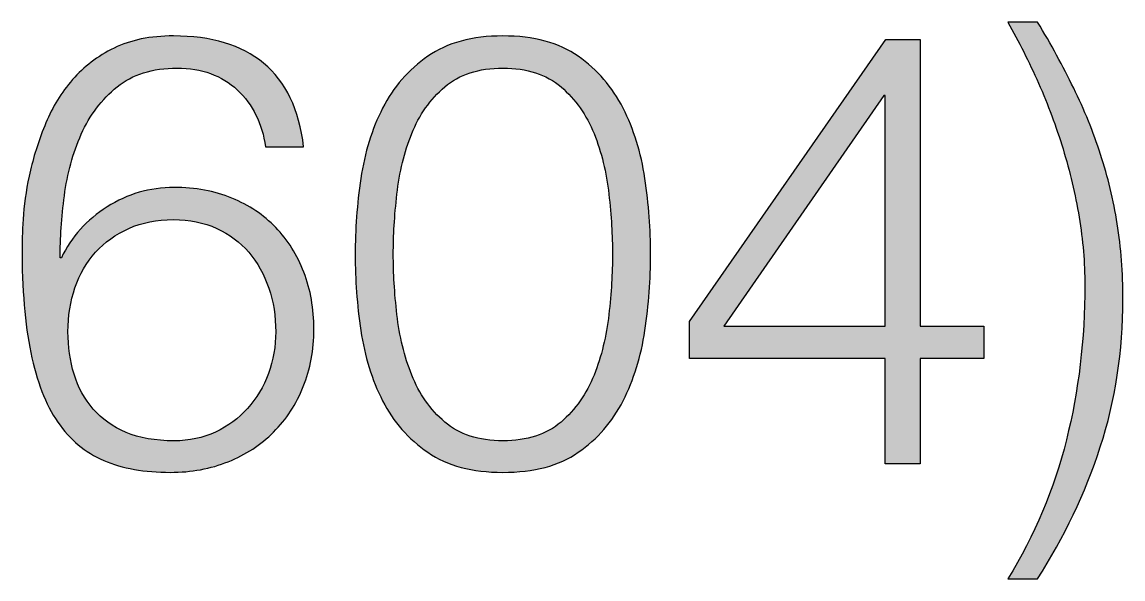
# Paper-space layout 'A3mask (portrait)' of a CAD drawing. Extents: x 0 to 277, y 0 to 394.
# Drawn here: x 197.679 to 201.133, y 23.775 to 25.521 of the extents above; entities that cross this region are included whole.
import ezdxf
from ezdxf.enums import TextEntityAlignment as Align

# ---------------------------------------------------------------- set-up
doc = ezdxf.new("R2010")
doc.units = 0
doc.layers.get('0').update_dxf_attribs({"linetype": 'CONTINUOUS'})
doc.layers.get('Defpoints').update_dxf_attribs({"linetype": 'CONTINUOUS'})
doc.layers.add('JPP_Mask', color=7, linetype='CONTINUOUS')
doc.styles.add('JPP', font='arial.ttf')

# ---------------------------------------------------------------- blocks, each defined once
blk = doc.blocks.new('A3mask (portrait)')
at = {"true_color": 0x004a91}
h = blk.add_hatch(color=154, dxfattribs=at)
edge = h.paths.add_edge_path()
edge.add_spline(control_points=[(201.1333, 24.6524), (201.1333, 24.7348), (201.1273, 24.8134), (201.1155, 24.8881)], knot_values=[2, 2, 2, 2, 3, 3, 3, 3], degree=3, periodic=0)
edge.add_spline(control_points=[(201.1155, 24.8881), (201.1034, 24.9628), (201.086, 25.0354), (201.063, 25.1056)], knot_values=[1, 1, 1, 1, 2, 2, 2, 2], degree=3, periodic=0)
edge.add_spline(control_points=[(201.063, 25.1056), (201.0403, 25.1759), (201.012, 25.2453), (200.9786, 25.3137)], knot_values=[0, 0, 0, 0, 1, 1, 1, 1], degree=3, periodic=0)
edge.add_spline(control_points=[(200.9786, 25.3137), (200.945, 25.3821), (200.9074, 25.4512), (200.8654, 25.5208)], knot_values=[13, 13, 13, 13, 14, 14, 14, 14], degree=3, periodic=0)
edge.add_spline(control_points=[(200.8654, 25.5208), (200.8654, 25.5208), (200.7724, 25.5208), (200.7724, 25.5208), (200.8065, 25.46), (200.8385, 25.396), (200.8684, 25.329)], knot_values=[11, 11, 11, 11, 12, 12, 12, 13, 13, 13, 13], degree=3, periodic=0)
edge.add_spline(control_points=[(200.8684, 25.329), (200.8981, 25.2617), (200.9239, 25.1931), (200.9452, 25.1228)], knot_values=[10, 10, 10, 10, 11, 11, 11, 11], degree=3, periodic=0)
edge.add_spline(control_points=[(200.9452, 25.1228), (200.9668, 25.0525), (200.9837, 24.9811), (200.9958, 24.9089)], knot_values=[9, 9, 9, 9, 10, 10, 10, 10], degree=3, periodic=0)
edge.add_spline(control_points=[(200.9958, 24.9089), (201.0076, 24.8368), (201.0136, 24.7658), (201.0136, 24.6963)], knot_values=[8, 8, 8, 8, 9, 9, 9, 9], degree=3, periodic=0)
edge.add_spline(control_points=[(201.0136, 24.6963), (201.0136, 24.5265), (200.9944, 24.3646), (200.9559, 24.2108)], knot_values=[7, 7, 7, 7, 8, 8, 8, 8], degree=3, periodic=0)
edge.add_spline(control_points=[(200.9559, 24.2108), (200.9171, 24.0568), (200.8559, 23.9113), (200.7724, 23.7747)], knot_values=[6, 6, 6, 6, 7, 7, 7, 7], degree=3, periodic=0)
edge.add_spline(control_points=[(200.7724, 23.7747), (200.7724, 23.7747), (200.8654, 23.7747), (200.8654, 23.7747), (200.9491, 23.9051), (201.0146, 24.0431), (201.0621, 24.1888), (201.1097, 24.3344), (201.1333, 24.4891), (201.1333, 24.6524)], knot_values=[3, 3, 3, 3, 4, 4, 4, 5, 5, 5, 6, 6, 6, 6], degree=3, periodic=0)
h = blk.add_hatch(color=154, dxfattribs=at)
edge = h.paths.add_edge_path()
edge.add_spline(control_points=[(198.5636, 24.7361), (198.5427, 24.7904), (198.5133, 24.8375), (198.4752, 24.8767), (198.4372, 24.9159), (198.3913, 24.9468), (198.3374, 24.9688)], knot_values=[9, 9, 9, 9, 10, 10, 10, 11, 11, 11, 11], degree=3, periodic=0)
edge.add_spline(control_points=[(198.3374, 24.9688), (198.2836, 24.9911), (198.2231, 25.0022), (198.1561, 25.0022)], knot_values=[8, 8, 8, 8, 9, 9, 9, 9], degree=3, periodic=0)
edge.add_spline(control_points=[(198.1561, 25.0022), (198.08, 25.0022), (198.0099, 24.9818), (197.9461, 24.9412)], knot_values=[7, 7, 7, 7, 8, 8, 8, 8], degree=3, periodic=0)
edge.add_spline(control_points=[(197.9461, 24.9412), (197.8821, 24.9008), (197.8344, 24.8475), (197.8026, 24.7816)], knot_values=[6, 6, 6, 6, 7, 7, 7, 7], degree=3, periodic=0)
edge.add_spline(control_points=[(197.7989, 24.7816), (197.7989, 24.8424), (197.8033, 24.9073), (197.8121, 24.9764), (197.8209, 25.0456), (197.8388, 25.1098), (197.8652, 25.1692)], knot_values=[3, 3, 3, 3, 4, 4, 4, 5, 5, 5, 5], degree=3, periodic=0)
edge.add_spline(control_points=[(197.8652, 25.1692), (197.8919, 25.2288), (197.9292, 25.2782), (197.9775, 25.3174)], knot_values=[2, 2, 2, 2, 3, 3, 3, 3], degree=3, periodic=0)
edge.add_spline(control_points=[(197.9775, 25.3174), (198.0255, 25.3568), (198.0883, 25.3763), (198.1656, 25.3763), (198.2428, 25.3763), (198.3059, 25.3536), (198.3546, 25.3079)], knot_values=[0, 0, 0, 0, 1, 1, 1, 2, 2, 2, 2], degree=3, periodic=0)
edge.add_spline(control_points=[(198.3546, 25.3079), (198.4033, 25.2624), (198.4328, 25.2028), (198.443, 25.1293)], knot_values=[29, 29, 29, 29, 30, 30, 30, 30], degree=3, periodic=0)
edge.add_spline(control_points=[(198.443, 25.1293), (198.443, 25.1293), (198.5627, 25.1293), (198.5627, 25.1293), (198.5487, 25.2471), (198.507, 25.3346), (198.4372, 25.3916)], knot_values=[27, 27, 27, 27, 28, 28, 28, 29, 29, 29, 29], degree=3, periodic=0)
edge.add_spline(control_points=[(198.4372, 25.3916), (198.3676, 25.4487), (198.2732, 25.4772), (198.1542, 25.4772)], knot_values=[26, 26, 26, 26, 27, 27, 27, 27], degree=3, periodic=0)
edge.add_spline(control_points=[(198.1542, 25.4772), (198.0818, 25.4772), (198.0199, 25.4645), (197.968, 25.4392)], knot_values=[25, 25, 25, 25, 26, 26, 26, 26], degree=3, periodic=0)
edge.add_spline(control_points=[(197.968, 25.4392), (197.916, 25.4137), (197.8726, 25.3807), (197.8378, 25.3404)], knot_values=[24, 24, 24, 24, 25, 25, 25, 25], degree=3, periodic=0)
edge.add_spline(control_points=[(197.8378, 25.3404), (197.8028, 25.2998), (197.775, 25.2545), (197.7541, 25.2044), (197.7332, 25.1543), (197.7172, 25.1049), (197.7056, 25.0562)], knot_values=[22, 22, 22, 22, 23, 23, 23, 24, 24, 24, 24], degree=3, periodic=0)
edge.add_spline(control_points=[(197.7056, 25.0562), (197.6943, 25.0075), (197.6871, 24.9616), (197.6838, 24.9185), (197.6806, 24.8753), (197.6792, 24.8405), (197.6792, 24.8141)], knot_values=[20, 20, 20, 20, 21, 21, 21, 22, 22, 22, 22], degree=3, periodic=0)
edge.add_spline(control_points=[(197.6792, 24.8141), (197.6792, 24.6835), (197.6882, 24.5736), (197.7065, 24.4843)], knot_values=[19, 19, 19, 19, 20, 20, 20, 20], degree=3, periodic=0)
edge.add_spline(control_points=[(197.7065, 24.4843), (197.7251, 24.395), (197.7532, 24.3226), (197.7912, 24.2667)], knot_values=[18, 18, 18, 18, 19, 19, 19, 19], degree=3, periodic=0)
edge.add_spline(control_points=[(197.7912, 24.2667), (197.8292, 24.211), (197.8773, 24.1709), (197.9357, 24.1461)], knot_values=[17, 17, 17, 17, 18, 18, 18, 18], degree=3, periodic=0)
edge.add_spline(control_points=[(197.9357, 24.1461), (197.9939, 24.1215), (198.0635, 24.109), (198.1447, 24.109)], knot_values=[16, 16, 16, 16, 17, 17, 17, 17], degree=3, periodic=0)
edge.add_spline(control_points=[(198.1447, 24.109), (198.2106, 24.109), (198.2709, 24.1201), (198.3261, 24.1424)], knot_values=[15, 15, 15, 15, 16, 16, 16, 16], degree=3, periodic=0)
edge.add_spline(control_points=[(198.3261, 24.1424), (198.3813, 24.1644), (198.4286, 24.1955), (198.4685, 24.2354), (198.5084, 24.2753), (198.5395, 24.3228), (198.5617, 24.3778)], knot_values=[13, 13, 13, 13, 14, 14, 14, 15, 15, 15, 15], degree=3, periodic=0)
edge.add_spline(control_points=[(198.5617, 24.3778), (198.5838, 24.433), (198.5949, 24.4928), (198.5949, 24.5575)], knot_values=[12, 12, 12, 12, 13, 13, 13, 13], degree=3, periodic=0)
edge.add_spline(control_points=[(198.5949, 24.5575), (198.5949, 24.622), (198.5845, 24.6816), (198.5636, 24.7361)], knot_values=[11, 11, 11, 11, 12, 12, 12, 12], degree=3, periodic=0)
edge = h.paths.add_edge_path(flags=16)
edge.add_spline(control_points=[(197.8453, 24.6877), (197.8599, 24.7301), (197.8814, 24.767), (197.91, 24.7988)], knot_values=[1, 1, 1, 1, 2, 2, 2, 2], degree=3, periodic=0)
edge.add_spline(control_points=[(197.91, 24.7988), (197.9385, 24.8303), (197.9733, 24.8554), (198.0146, 24.8739)], knot_values=[0, 0, 0, 0, 1, 1, 1, 1], degree=3, periodic=0)
edge.add_spline(control_points=[(198.0146, 24.8739), (198.0556, 24.8922), (198.1022, 24.9013), (198.1542, 24.9013)], knot_values=[15, 15, 15, 15, 16, 16, 16, 16], degree=3, periodic=0)
edge.add_spline(control_points=[(198.1542, 24.9013), (198.2048, 24.9013), (198.25, 24.8922), (198.2899, 24.8739)], knot_values=[14, 14, 14, 14, 15, 15, 15, 15], degree=3, periodic=0)
edge.add_spline(control_points=[(198.2899, 24.8739), (198.3298, 24.8554), (198.3634, 24.8303), (198.3908, 24.7988)], knot_values=[13, 13, 13, 13, 14, 14, 14, 14], degree=3, periodic=0)
edge.add_spline(control_points=[(198.3908, 24.7988), (198.4179, 24.767), (198.4388, 24.7297), (198.4534, 24.6867)], knot_values=[12, 12, 12, 12, 13, 13, 13, 13], degree=3, periodic=0)
edge.add_spline(control_points=[(198.4534, 24.6867), (198.468, 24.6436), (198.4752, 24.5979), (198.4752, 24.5499)], knot_values=[11, 11, 11, 11, 12, 12, 12, 12], degree=3, periodic=0)
edge.add_spline(control_points=[(198.4752, 24.5499), (198.4752, 24.5042), (198.4676, 24.4606), (198.4525, 24.4188)], knot_values=[10, 10, 10, 10, 11, 11, 11, 11], degree=3, periodic=0)
edge.add_spline(control_points=[(198.4525, 24.4188), (198.4372, 24.3769), (198.4154, 24.3404), (198.3868, 24.3096)], knot_values=[9, 9, 9, 9, 10, 10, 10, 10], degree=3, periodic=0)
edge.add_spline(control_points=[(198.3868, 24.3096), (198.3583, 24.2785), (198.3249, 24.2537), (198.2862, 24.2354), (198.2474, 24.2171), (198.2041, 24.2078), (198.1561, 24.2078)], knot_values=[7, 7, 7, 7, 8, 8, 8, 9, 9, 9, 9], degree=3, periodic=0)
edge.add_spline(control_points=[(198.1561, 24.2078), (198.0978, 24.2078), (198.0477, 24.2166), (198.006, 24.2344)], knot_values=[6, 6, 6, 6, 7, 7, 7, 7], degree=3, periodic=0)
edge.add_spline(control_points=[(198.006, 24.2344), (197.964, 24.2521), (197.9297, 24.2764), (197.9023, 24.3075)], knot_values=[5, 5, 5, 5, 6, 6, 6, 6], degree=3, periodic=0)
edge.add_spline(control_points=[(197.9023, 24.3075), (197.8752, 24.3386), (197.8552, 24.375), (197.8425, 24.4168)], knot_values=[4, 4, 4, 4, 5, 5, 5, 5], degree=3, periodic=0)
edge.add_spline(control_points=[(197.8425, 24.4168), (197.8299, 24.4587), (197.8234, 24.503), (197.8234, 24.5499)], knot_values=[3, 3, 3, 3, 4, 4, 4, 4], degree=3, periodic=0)
edge.add_spline(control_points=[(197.8234, 24.5499), (197.8234, 24.5993), (197.8309, 24.6452), (197.8453, 24.6877)], knot_values=[2, 2, 2, 2, 3, 3, 3, 3], degree=3, periodic=0)
h = blk.add_hatch(color=154, dxfattribs=at)
edge = h.paths.add_edge_path()
edge.add_spline(control_points=[(199.6514, 24.793), (199.6514, 24.8702), (199.6454, 24.9495), (199.6333, 25.0305)], knot_values=[2, 2, 2, 2, 3, 3, 3, 3], degree=3, periodic=0)
edge.add_spline(control_points=[(199.6333, 25.0305), (199.6213, 25.1117), (199.5985, 25.1852), (199.5649, 25.2511)], knot_values=[1, 1, 1, 1, 2, 2, 2, 2], degree=3, periodic=0)
edge.add_spline(control_points=[(199.5649, 25.2511), (199.5315, 25.3169), (199.4846, 25.371), (199.4243, 25.4134)], knot_values=[0, 0, 0, 0, 1, 1, 1, 1], degree=3, periodic=0)
edge.add_spline(control_points=[(199.4243, 25.4134), (199.3643, 25.4559), (199.2854, 25.4772), (199.1878, 25.4772)], knot_values=[15, 15, 15, 15, 16, 16, 16, 16], degree=3, periodic=0)
edge.add_spline(control_points=[(199.1878, 25.4772), (199.0915, 25.4772), (199.0131, 25.4559), (198.9523, 25.4134)], knot_values=[14, 14, 14, 14, 15, 15, 15, 15], degree=3, periodic=0)
edge.add_spline(control_points=[(198.9523, 25.4134), (198.8913, 25.371), (198.8442, 25.3169), (198.8106, 25.2511), (198.777, 25.1852), (198.7542, 25.1117), (198.7422, 25.0305)], knot_values=[12, 12, 12, 12, 13, 13, 13, 14, 14, 14, 14], degree=3, periodic=0)
edge.add_spline(control_points=[(198.7422, 25.0305), (198.7301, 24.9495), (198.7243, 24.8697), (198.7243, 24.7911)], knot_values=[11, 11, 11, 11, 12, 12, 12, 12], degree=3, periodic=0)
edge.add_spline(control_points=[(198.7243, 24.7911), (198.7243, 24.7139), (198.7301, 24.6348), (198.7422, 24.5536)], knot_values=[10, 10, 10, 10, 11, 11, 11, 11], degree=3, periodic=0)
edge.add_spline(control_points=[(198.7422, 24.5536), (198.7542, 24.4727), (198.777, 24.3991), (198.8106, 24.3333), (198.8442, 24.2674), (198.8913, 24.2136), (198.9523, 24.1718)], knot_values=[8, 8, 8, 8, 9, 9, 9, 10, 10, 10, 10], degree=3, periodic=0)
edge.add_spline(control_points=[(198.9523, 24.1718), (199.0131, 24.1298), (199.0915, 24.109), (199.1878, 24.109)], knot_values=[7, 7, 7, 7, 8, 8, 8, 8], degree=3, periodic=0)
edge.add_spline(control_points=[(199.1878, 24.109), (199.2854, 24.109), (199.3643, 24.1298), (199.4243, 24.1718)], knot_values=[6, 6, 6, 6, 7, 7, 7, 7], degree=3, periodic=0)
edge.add_spline(control_points=[(199.4243, 24.1718), (199.4846, 24.2136), (199.5315, 24.2674), (199.5649, 24.3333)], knot_values=[5, 5, 5, 5, 6, 6, 6, 6], degree=3, periodic=0)
edge.add_spline(control_points=[(199.5649, 24.3333), (199.5985, 24.3991), (199.6213, 24.4727), (199.6333, 24.5536)], knot_values=[4, 4, 4, 4, 5, 5, 5, 5], degree=3, periodic=0)
edge.add_spline(control_points=[(199.6333, 24.5536), (199.6454, 24.6348), (199.6514, 24.7146), (199.6514, 24.793)], knot_values=[3, 3, 3, 3, 4, 4, 4, 4], degree=3, periodic=0)
edge = h.paths.add_edge_path(flags=16)
edge.add_spline(control_points=[(198.844, 24.793), (198.844, 24.85), (198.8477, 24.9129), (198.8554, 24.9811)], knot_values=[2, 2, 2, 2, 3, 3, 3, 3], degree=3, periodic=0)
edge.add_spline(control_points=[(198.8554, 24.9811), (198.863, 25.0495), (198.8783, 25.1128), (198.9018, 25.1713)], knot_values=[1, 1, 1, 1, 2, 2, 2, 2], degree=3, periodic=0)
edge.add_spline(control_points=[(198.9018, 25.1713), (198.9252, 25.2295), (198.9598, 25.2782), (199.0054, 25.3174)], knot_values=[0, 0, 0, 0, 1, 1, 1, 1], degree=3, periodic=0)
edge.add_spline(control_points=[(199.0054, 25.3174), (199.0511, 25.3568), (199.1119, 25.3763), (199.1878, 25.3763)], knot_values=[15, 15, 15, 15, 16, 16, 16, 16], degree=3, periodic=0)
edge.add_spline(control_points=[(199.1878, 25.3763), (199.2638, 25.3763), (199.3246, 25.3568), (199.3703, 25.3174)], knot_values=[14, 14, 14, 14, 15, 15, 15, 15], degree=3, periodic=0)
edge.add_spline(control_points=[(199.3703, 25.3174), (199.4158, 25.2782), (199.4503, 25.2295), (199.4737, 25.1713)], knot_values=[13, 13, 13, 13, 14, 14, 14, 14], degree=3, periodic=0)
edge.add_spline(control_points=[(199.4737, 25.1713), (199.4972, 25.1128), (199.5127, 25.0495), (199.5204, 24.9811)], knot_values=[12, 12, 12, 12, 13, 13, 13, 13], degree=3, periodic=0)
edge.add_spline(control_points=[(199.5204, 24.9811), (199.528, 24.9129), (199.5317, 24.85), (199.5317, 24.793)], knot_values=[11, 11, 11, 11, 12, 12, 12, 12], degree=3, periodic=0)
edge.add_spline(control_points=[(199.5317, 24.793), (199.5317, 24.7348), (199.528, 24.6717), (199.5204, 24.6039), (199.5127, 24.5362), (199.4972, 24.4729), (199.4737, 24.414), (199.4503, 24.3551), (199.4158, 24.3059), (199.3703, 24.2667)], knot_values=[8, 8, 8, 8, 9, 9, 9, 10, 10, 10, 11, 11, 11, 11], degree=3, periodic=0)
edge.add_spline(control_points=[(199.3703, 24.2667), (199.3246, 24.2275), (199.2638, 24.2078), (199.1878, 24.2078)], knot_values=[7, 7, 7, 7, 8, 8, 8, 8], degree=3, periodic=0)
edge.add_spline(control_points=[(199.1878, 24.2078), (199.1119, 24.2078), (199.0511, 24.2275), (199.0054, 24.2667), (198.9598, 24.3059), (198.9252, 24.3551), (198.9018, 24.414), (198.8783, 24.4729), (198.863, 24.5362), (198.8554, 24.6039), (198.8477, 24.6717), (198.844, 24.7348), (198.844, 24.793)], knot_values=[3, 3, 3, 3, 4, 4, 4, 5, 5, 5, 6, 6, 6, 7, 7, 7, 7], degree=3, periodic=0)
h = blk.add_hatch(color=154, dxfattribs=at)
h.paths.add_polyline_path([(200.6966, 24.5671), (200.4971, 24.5671), (200.4971, 25.4656), (200.3888, 25.4656), (199.7732, 24.5821), (199.7732, 24.4662), (200.3869, 24.4662), (200.3869, 24.1356), (200.4971, 24.1356), (200.4971, 24.4662), (200.6966, 24.4662)])
h.paths.add_polyline_path([(200.3869, 24.5671), (199.8815, 24.5671), (200.383, 25.291), (200.3869, 25.291)], flags=16)
at = {"layer": 'Defpoints', "color": 154, "true_color": 0x004a91}
for points in [[(200.3888, 25.4656), (200.4971, 25.4656), (200.4971, 24.5671), (200.6966, 24.5671), (200.6966, 24.4662), (200.4971, 24.4662), (200.4971, 24.1356), (200.3869, 24.1356), (200.3869, 24.4662), (199.7732, 24.4662), (199.7732, 24.5821), (200.3888, 25.4656)], [(200.3869, 25.291), (200.383, 25.291), (199.8815, 24.5671), (200.3869, 24.5671), (200.3869, 25.291)]]:
    blk.add_lwpolyline(points, dxfattribs=at)
for points, knots in [([(200.9786, 25.3137), (201.012, 25.2453), (201.0403, 25.1759), (201.063, 25.1056), (201.086, 25.0354), (201.1034, 24.9628), (201.1155, 24.8881), (201.1273, 24.8134), (201.1333, 24.7348), (201.1333, 24.6524), (201.1333, 24.4891), (201.1097, 24.3344), (201.0621, 24.1888), (201.0146, 24.0431), (200.9491, 23.9051), (200.8654, 23.7747), (200.8654, 23.7747), (200.7724, 23.7747), (200.7724, 23.7747), (200.8559, 23.9113), (200.9171, 24.0568), (200.9559, 24.2108), (200.9944, 24.3646), (201.0136, 24.5265), (201.0136, 24.6963), (201.0136, 24.7658), (201.0076, 24.8368), (200.9958, 24.9089), (200.9837, 24.9811), (200.9668, 25.0525), (200.9452, 25.1228), (200.9239, 25.1931), (200.8981, 25.2617), (200.8684, 25.329), (200.8385, 25.396), (200.8065, 25.46), (200.7724, 25.5208), (200.7724, 25.5208), (200.8654, 25.5208), (200.8654, 25.5208), (200.9074, 25.4512), (200.945, 25.3821), (200.9786, 25.3137)], [0, 0, 0, 0, 1, 1, 1, 2, 2, 2, 3, 3, 3, 4, 4, 4, 5, 5, 5, 6, 6, 6, 7, 7, 7, 8, 8, 8, 9, 9, 9, 10, 10, 10, 11, 11, 11, 12, 12, 12, 13, 13, 13, 14, 14, 14, 14]), ([(198.3546, 25.3079), (198.3059, 25.3536), (198.2428, 25.3763), (198.1656, 25.3763), (198.0883, 25.3763), (198.0255, 25.3568), (197.9775, 25.3174), (197.9292, 25.2782), (197.8919, 25.2288), (197.8652, 25.1692), (197.8388, 25.1098), (197.8209, 25.0456), (197.8121, 24.9764), (197.8033, 24.9073), (197.7989, 24.8424), (197.7989, 24.7816), (197.7989, 24.7816), (197.8026, 24.7816), (197.8026, 24.7816), (197.8344, 24.8475), (197.8821, 24.9008), (197.9461, 24.9412), (198.0099, 24.9818), (198.08, 25.0022), (198.1561, 25.0022), (198.2231, 25.0022), (198.2836, 24.9911), (198.3374, 24.9688), (198.3913, 24.9468), (198.4372, 24.9159), (198.4752, 24.8767), (198.5133, 24.8375), (198.5427, 24.7904), (198.5636, 24.7361), (198.5845, 24.6816), (198.5949, 24.622), (198.5949, 24.5575), (198.5949, 24.4928), (198.5838, 24.433), (198.5617, 24.3778), (198.5395, 24.3228), (198.5084, 24.2753), (198.4685, 24.2354), (198.4286, 24.1955), (198.3813, 24.1644), (198.3261, 24.1424), (198.2709, 24.1201), (198.2106, 24.109), (198.1447, 24.109), (198.0635, 24.109), (197.9939, 24.1215), (197.9357, 24.1461), (197.8773, 24.1709), (197.8292, 24.211), (197.7912, 24.2667), (197.7532, 24.3226), (197.7251, 24.395), (197.7065, 24.4843), (197.6882, 24.5736), (197.6792, 24.6835), (197.6792, 24.8141), (197.6792, 24.8405), (197.6806, 24.8753), (197.6838, 24.9185), (197.6871, 24.9616), (197.6943, 25.0075), (197.7056, 25.0562), (197.7172, 25.1049), (197.7332, 25.1543), (197.7541, 25.2044), (197.775, 25.2545), (197.8028, 25.2998), (197.8378, 25.3404), (197.8726, 25.3807), (197.916, 25.4137), (197.968, 25.4392), (198.0199, 25.4645), (198.0818, 25.4772), (198.1542, 25.4772), (198.2732, 25.4772), (198.3676, 25.4487), (198.4372, 25.3916), (198.507, 25.3346), (198.5487, 25.2471), (198.5627, 25.1293), (198.5627, 25.1293), (198.443, 25.1293), (198.443, 25.1293), (198.4328, 25.2028), (198.4033, 25.2624), (198.3546, 25.3079)], [0, 0, 0, 0, 1, 1, 1, 2, 2, 2, 3, 3, 3, 4, 4, 4, 5, 5, 5, 6, 6, 6, 7, 7, 7, 8, 8, 8, 9, 9, 9, 10, 10, 10, 11, 11, 11, 12, 12, 12, 13, 13, 13, 14, 14, 14, 15, 15, 15, 16, 16, 16, 17, 17, 17, 18, 18, 18, 19, 19, 19, 20, 20, 20, 21, 21, 21, 22, 22, 22, 23, 23, 23, 24, 24, 24, 25, 25, 25, 26, 26, 26, 27, 27, 27, 28, 28, 28, 29, 29, 29, 30, 30, 30, 30]), ([(199.4243, 25.4134), (199.4846, 25.371), (199.5315, 25.3169), (199.5649, 25.2511), (199.5985, 25.1852), (199.6213, 25.1117), (199.6333, 25.0305), (199.6454, 24.9495), (199.6514, 24.8702), (199.6514, 24.793), (199.6514, 24.7146), (199.6454, 24.6348), (199.6333, 24.5536), (199.6213, 24.4727), (199.5985, 24.3991), (199.5649, 24.3333), (199.5315, 24.2674), (199.4846, 24.2136), (199.4243, 24.1718), (199.3643, 24.1298), (199.2854, 24.109), (199.1878, 24.109), (199.0915, 24.109), (199.0131, 24.1298), (198.9523, 24.1718), (198.8913, 24.2136), (198.8442, 24.2674), (198.8106, 24.3333), (198.777, 24.3991), (198.7542, 24.4727), (198.7422, 24.5536), (198.7301, 24.6348), (198.7243, 24.7139), (198.7243, 24.7911), (198.7243, 24.8697), (198.7301, 24.9495), (198.7422, 25.0305), (198.7542, 25.1117), (198.777, 25.1852), (198.8106, 25.2511), (198.8442, 25.3169), (198.8913, 25.371), (198.9523, 25.4134), (199.0131, 25.4559), (199.0915, 25.4772), (199.1878, 25.4772), (199.2854, 25.4772), (199.3643, 25.4559), (199.4243, 25.4134)], [0, 0, 0, 0, 1, 1, 1, 2, 2, 2, 3, 3, 3, 4, 4, 4, 5, 5, 5, 6, 6, 6, 7, 7, 7, 8, 8, 8, 9, 9, 9, 10, 10, 10, 11, 11, 11, 12, 12, 12, 13, 13, 13, 14, 14, 14, 15, 15, 15, 16, 16, 16, 16]), ([(199.0054, 25.3174), (198.9598, 25.2782), (198.9252, 25.2295), (198.9018, 25.1713), (198.8783, 25.1128), (198.863, 25.0495), (198.8554, 24.9811), (198.8477, 24.9129), (198.844, 24.85), (198.844, 24.793), (198.844, 24.7348), (198.8477, 24.6717), (198.8554, 24.6039), (198.863, 24.5362), (198.8783, 24.4729), (198.9018, 24.414), (198.9252, 24.3551), (198.9598, 24.3059), (199.0054, 24.2667), (199.0511, 24.2275), (199.1119, 24.2078), (199.1878, 24.2078), (199.2638, 24.2078), (199.3246, 24.2275), (199.3703, 24.2667), (199.4158, 24.3059), (199.4503, 24.3551), (199.4737, 24.414), (199.4972, 24.4729), (199.5127, 24.5362), (199.5204, 24.6039), (199.528, 24.6717), (199.5317, 24.7348), (199.5317, 24.793), (199.5317, 24.85), (199.528, 24.9129), (199.5204, 24.9811), (199.5127, 25.0495), (199.4972, 25.1128), (199.4737, 25.1713), (199.4503, 25.2295), (199.4158, 25.2782), (199.3703, 25.3174), (199.3246, 25.3568), (199.2638, 25.3763), (199.1878, 25.3763), (199.1119, 25.3763), (199.0511, 25.3568), (199.0054, 25.3174)], [0, 0, 0, 0, 1, 1, 1, 2, 2, 2, 3, 3, 3, 4, 4, 4, 5, 5, 5, 6, 6, 6, 7, 7, 7, 8, 8, 8, 9, 9, 9, 10, 10, 10, 11, 11, 11, 12, 12, 12, 13, 13, 13, 14, 14, 14, 15, 15, 15, 16, 16, 16, 16]), ([(198.0146, 24.8739), (197.9733, 24.8554), (197.9385, 24.8303), (197.91, 24.7988), (197.8814, 24.767), (197.8599, 24.7301), (197.8453, 24.6877), (197.8309, 24.6452), (197.8234, 24.5993), (197.8234, 24.5499), (197.8234, 24.503), (197.8299, 24.4587), (197.8425, 24.4168), (197.8552, 24.375), (197.8752, 24.3386), (197.9023, 24.3075), (197.9297, 24.2764), (197.964, 24.2521), (198.006, 24.2344), (198.0477, 24.2166), (198.0978, 24.2078), (198.1561, 24.2078), (198.2041, 24.2078), (198.2474, 24.2171), (198.2862, 24.2354), (198.3249, 24.2537), (198.3583, 24.2785), (198.3868, 24.3096), (198.4154, 24.3404), (198.4372, 24.3769), (198.4525, 24.4188), (198.4676, 24.4606), (198.4752, 24.5042), (198.4752, 24.5499), (198.4752, 24.5979), (198.468, 24.6436), (198.4534, 24.6867), (198.4388, 24.7297), (198.4179, 24.767), (198.3908, 24.7988), (198.3634, 24.8303), (198.3298, 24.8554), (198.2899, 24.8739), (198.25, 24.8922), (198.2048, 24.9013), (198.1542, 24.9013), (198.1022, 24.9013), (198.0556, 24.8922), (198.0146, 24.8739)], [0, 0, 0, 0, 1, 1, 1, 2, 2, 2, 3, 3, 3, 4, 4, 4, 5, 5, 5, 6, 6, 6, 7, 7, 7, 8, 8, 8, 9, 9, 9, 10, 10, 10, 11, 11, 11, 12, 12, 12, 13, 13, 13, 14, 14, 14, 15, 15, 15, 16, 16, 16, 16])]:
    blk.add_open_spline(points, degree=3, knots=knots, dxfattribs=at)
at = {"color": 7, "style": 'JPP'}
for tag, p in [('Client', (244.02, 56.35)), ('Project1', (244.02, 44.1)), ('Project2', (244.02, 40.425)), ('Project3', (244.02, 36.75)), ('Title1', (244.02, 28.175)), ('Title2', (244.02, 24.5)), ('Title3', (244.02, 20.825)), ('Status', (191.1, 3.675))]:
    blk.add_attdef(tag, text='', height=1.7, dxfattribs=at).set_placement(p, align=Align.MIDDLE_LEFT)
at = {"color": 2, "style": 'JPP'}
for tag, p in [('Scale', (204.575, 12.25)), ('Checked', (248.675, 12.25)), ('Drawn', (226.625, 12.25)), ('Date', (270.725, 12.25))]:
    blk.add_attdef(tag, text='', height=1, dxfattribs=at).set_placement(p, align=Align.MIDDLE_CENTER)
at = {"color": 6, "style": 'JPP'}
for tag, p in [('Ref', (235.2, 3.675)), ('DrgNo.', (255.78, 3.675))]:
    blk.add_attdef(tag, text='', height=2, dxfattribs=at).set_placement(p, align=Align.MIDDLE_LEFT)
blk.add_attdef('Rev', text='', height=2, dxfattribs=at).set_placement((272.5746, 3.675), align=Align.MIDDLE_CENTER)

psp = doc.layouts.new('A3mask (portrait)')

# ---------------------------------------------------------------- block references
at = {"layer": 'JPP_Mask'}
psp.add_blockref('A3mask (portrait)', (0, 0), dxfattribs=at)

doc.saveas('drawing.dxf')
